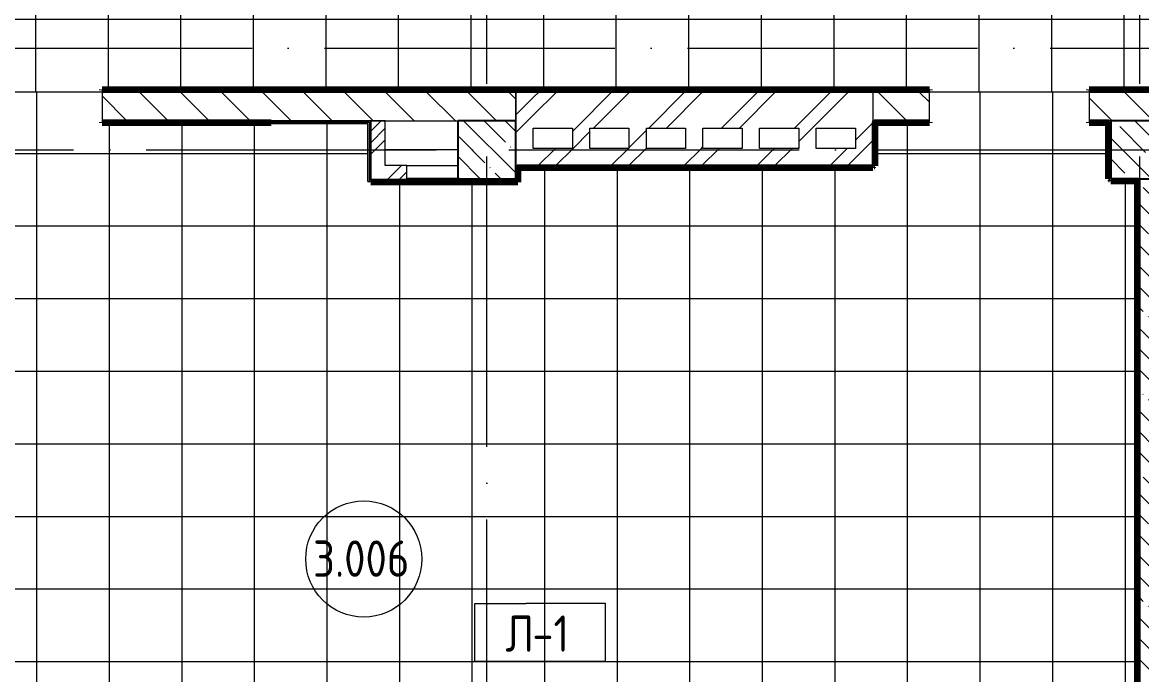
# Model space of a CAD drawing. Header units: millimetres. Extents: x 97 to 215964, y -4577 to 60645.
# Drawn here: x 105648 to 113360, y 47360 to 51853 of the extents above; entities that cross this region are included whole.
import ezdxf

# ---------------------------------------------------------------- set-up
doc = ezdxf.new("R2010")
doc.units = ezdxf.units.MM
doc.linetypes.add('ADSK_Линия сетки', pattern=[2500, 2000, -250, 0, -250])
for name, color, linetype, lineweight in [('A-AREA-____-IDEN', 2, 'Continuous', 20), ('A-FLOR-____-IDEN', 11, 'Continuous', 20), ('A-FLOR-____-OTLN', 192, 'Continuous', 9), ('A-FLOR-____-PATT', 8, 'Continuous', 9), ('A-GENM-____-MCUT', 13, 'Continuous', 9), ('A-GENM-____-OTLN', 13, 'Continuous', 9), ('A-WALL-____-MCUT', 113, 'Continuous', 9), ('A-WALL-____-PATT', 111, 'Continuous', 9), ('I-WALL-____-OTLN', 2, 'Continuous', 9), ('S-COLS-____-MCUT', 52, 'Continuous', 9), ('S-COLS-____-OTLN', 52, 'Continuous', 9), ('S-GRID-____-OTLN', 1, 'Continuous', 9)]:
    doc.layers.add(name, color=color, linetype=linetype, lineweight=lineweight)
doc.styles.add('GOST Common', font='GOST_Common.ttf', dxfattribs={"width": 0.9, "height": 250})
pattern_1 = [(45, (0, 0), (-224.5064, 224.5064), []), (45, (79.38, 0), (0, 449.0128), []), (45, (-79.38, 0), (0, 449.0128), [])]
pattern_2 = [(135, (0, 0), (-141.42136, -141.42136), [])]
pattern_3 = [(45, (0, 0), (-251.4472, 251.4472), []), (45, (0, 381), (-251.4472, 251.4472), [])]

# ---------------------------------------------------------------- blocks, each defined once
blk = doc.blocks.new('BSC_Колонна _Прямоугольная - 400x400-V42-О_АИ_ПП_8_400_Целиком')
at = {"layer": 'S-COLS-____-OTLN', "lineweight": 5}
h = blk.add_hatch(dxfattribs=at)
h.set_pattern_fill('FP_51', color=256, style=0, pattern_type=2)
h.set_pattern_definition([(135, (-50049.98, -50975), (-142.5619, -142.5619), []), (135, (-49907.42, -50975), (-142.5619, -142.5619), [252.016, -50.403, 3.353, -47.05])])
h.paths.add_polyline_path([(-200, -200), (200, -199), (200, 200), (-200, 200), (-200, -199)])
at = {"layer": 'S-COLS-____-MCUT', "color": 130, "lineweight": 25}
for p, q in [((200, 200), (-200, 200)), ((-200, 200), (-200, -199)), ((200, -200), (200, 200)), ((-200, -200), (200, -200))]:
    blk.add_line(p, q, dxfattribs=at)
blk = doc.blocks.new('BSC_Колонна _Прямоугольная - 400x400-V43-О_АИ_ПП_8_400_Целиком')
at = {"layer": 'S-COLS-____-OTLN', "lineweight": 5}
h = blk.add_hatch(dxfattribs=at)
h.set_pattern_fill('FP_52', color=256, style=0, pattern_type=2)
h.set_pattern_definition([(135, (-54549.98, -50975), (-142.5619, -142.5619), []), (135, (-54407.42, -50975), (-142.5619, -142.5619), [252.016, -50.403, 3.353, -47.05])])
h.paths.add_polyline_path([(-200, -200), (200, -200), (200, 200), (-200, 200), (-200, -44.5)])
at = {"layer": 'S-COLS-____-MCUT', "color": 130, "lineweight": 25}
for p, q in [((200, 200), (-200, 200)), ((-200, 200), (-200, -200)), ((200, -200), (200, 200)), ((-200, -200), (200, -200))]:
    blk.add_line(p, q, dxfattribs=at)
blk = doc.blocks.new('ASML_АР_Отделка Люка - ВО Отделка люков_Грунтовка 0_Шпатлевка 0_Окраска 0_0-42723977-О_АИ_ПП_8_400_Целиком')
at = {"layer": 'A-GENM-____-MCUT', "color": 130, "lineweight": 25}
for p, q in [((175, 3), (-175, 3)), ((-175, 3), (-175, 0)), ((175, 0), (175, 3)), ((-175, 0), (175, 0))]:
    blk.add_line(p, q, dxfattribs=at)
blk = doc.blocks.new('0083_СОШ675_АР_R22_rvt-1-О_АИ_ПП_8_400_Целиком')
at = {"layer": 'A-WALL-____-PATT', "lineweight": 5}
h = blk.add_hatch(dxfattribs=at)
h.set_pattern_fill('FP_10', color=10, style=0, pattern_type=2)
h.set_pattern_definition(pattern_2)
h.paths.add_polyline_path([(49788.2, 51175), (50250.6, 51175), (50250, 51375), (47400, 51375), (47400, 51175)])
h.paths.add_polyline_path([(46300, 51175), (46300, 51375), (45150, 51375), (45150, 51175), (46014.9, 51175)])
h = blk.add_hatch(dxfattribs=at)
h.set_pattern_fill('FP_7', color=10, style=0, pattern_type=2)
h.set_pattern_definition(pattern_3)
h.paths.add_polyline_path([(50370.6, 50985), (50370.6, 51375), (50250.6, 51375), (50250.6, 50985)])
h = blk.add_hatch(dxfattribs=at)
h.set_pattern_fill('FP_7', color=10, style=0, pattern_type=2)
h.set_pattern_definition(pattern_3)
h.paths.add_polyline_path([(51810, 51125), (52590, 51125), (52590, 51375), (50370.6, 51375), (50370.6, 51125), (51674.8, 51125)])
h = blk.add_hatch(dxfattribs=at)
h.set_pattern_fill('FP_7', color=10, style=0, pattern_type=2)
h.set_pattern_definition(pattern_3)
h.paths.add_polyline_path([(52710, 50985), (52710, 51375), (52590, 51375), (52590, 50985)])
h = blk.add_hatch(dxfattribs=at)
h.set_pattern_fill('FP_10', color=10, style=0, pattern_type=2)
h.set_pattern_definition(pattern_2)
h.paths.add_polyline_path([(54819.2, 51175), (55070.6, 51175), (55070.6, 51375), (54200, 51375), (54200, 51175), (54750, 51175)])
h.paths.add_polyline_path([(53100, 51175), (53100, 51375), (52710, 51375), (52710, 51175), (52932.6, 51175)])
h = blk.add_hatch(dxfattribs=at)
h.set_pattern_fill('FP_11', color=10, style=0, pattern_type=2)
h.set_pattern_definition(pattern_1)
h.paths.add_polyline_path([(49350, 50766), (49350, 51175), (49250, 51175), (49250, 50766)])
h = blk.add_hatch(dxfattribs=at)
h.set_pattern_fill('FP_7', color=10, style=0, pattern_type=2)
h.set_pattern_definition(pattern_3)
h.paths.add_polyline_path([(50760, 50985), (50760, 51125), (50640, 51125), (50640, 50985)])
h = blk.add_hatch(dxfattribs=at)
h.set_pattern_fill('FP_7', color=10, style=0, pattern_type=2)
h.set_pattern_definition(pattern_3)
h.paths.add_polyline_path([(51030, 50985), (51150, 50985), (51150, 51125), (51030, 51125)])
h = blk.add_hatch(dxfattribs=at)
h.set_pattern_fill('FP_7', color=10, style=0, pattern_type=2)
h.set_pattern_definition(pattern_3)
h.paths.add_polyline_path([(51540, 50985), (51540, 51125), (51420, 51125), (51420, 50985)])
h = blk.add_hatch(dxfattribs=at)
h.set_pattern_fill('FP_7', color=10, style=0, pattern_type=2)
h.set_pattern_definition(pattern_3)
h.paths.add_polyline_path([(52200, 50985), (52320, 50985), (52320, 51125), (52200, 51125)])
h = blk.add_hatch(dxfattribs=at)
h.set_pattern_fill('FP_7', color=10, style=0, pattern_type=2)
h.set_pattern_definition(pattern_3)
h.paths.add_polyline_path([(52710, 50865), (52710, 50985), (50250.6, 50985), (50250.6, 50865), (52303.7, 50865)])
h = blk.add_hatch(dxfattribs=at)
h.set_pattern_fill('FP_11', color=10, style=0, pattern_type=2)
h.set_pattern_definition(pattern_1)
h.paths.add_polyline_path([(49350, 50766), (49500, 50766), (49500, 50866), (49350, 50866), (49350, 50773)])
h = blk.add_hatch(dxfattribs=at)
h.set_pattern_fill('FP_8', color=10, style=0, pattern_type=2)
h.set_pattern_definition([(135, (0, 0), (-142.5612, -142.5612), []), (135, (142.56, 0), (-142.5612, -142.5612), [252.016, -50.403, 3.353, -47.05])])
h.paths.add_polyline_path([(54550, 43725), (54750, 43725), (54750, 50775), (54550, 50775), (54550, 44091.3)])
at = {"layer": 'A-FLOR-____-OTLN', "color": 90}
blk.add_line((49850, 50975), (49350, 50975), dxfattribs=at)
at = {"layer": 'A-WALL-____-MCUT', "color": 50, "lineweight": 13}
for p, q in [((50250.6, 51375), (47400, 51375)), ((47400, 51375), (47400, 51175)), ((50250.6, 51175), (50250.6, 51375)), ((50370.6, 51375), (50250.6, 51375)), ((50250.6, 51375), (50250.6, 50985)), ((52590, 51375), (50370.6, 51375)), ((52710, 51375), (52590, 51375)), ((53100, 51375), (52710, 51375)), ((53100, 51175), (53100, 51375)), ((55070.6, 51375), (54200, 51375)), ((54200, 51375), (54200, 51175)), ((47400, 51175), (49850, 51175)), ((49350, 51175), (49250, 51175)), ((49250, 51175), (49250, 50766)), ((49350, 50866), (49350, 51175)), ((52710, 51175), (53100, 51175)), ((52710, 50985), (52710, 51175)), ((54200, 51175), (54350, 51175)), ((50370.6, 50985), (50370.6, 51125)), ((50370.6, 51125), (50640, 51125)), ((50640, 51125), (50640, 50985)), ((50760, 50985), (50760, 51125)), ((50760, 51125), (51030, 51125)), ((51030, 51125), (51030, 50985)), ((51150, 50985), (51150, 51125)), ((51150, 51125), (51420, 51125)), ((51420, 51125), (51420, 50985)), ((51540, 50985), (51540, 51125)), ((51540, 51125), (51810, 51125)), ((51810, 51125), (51810, 50985)), ((51930, 50985), (51930, 51125)), ((51930, 51125), (52200, 51125)), ((52200, 51125), (52200, 50985)), ((52320, 50985), (52320, 51125)), ((52320, 51125), (52590, 51125)), ((52590, 51125), (52590, 50985)), ((50250.6, 50985), (50250.6, 50865)), ((50640, 50985), (50370.6, 50985)), ((51030, 50985), (50760, 50985)), ((51420, 50985), (51150, 50985)), ((51810, 50985), (51540, 50985)), ((52200, 50985), (51930, 50985)), ((52590, 50985), (52320, 50985)), ((52710, 50865), (52710, 50985)), ((49500, 50866), (49350, 50866)), ((49500, 50776), (49500, 50866)), ((50250.6, 50865), (52710, 50865)), ((49250, 50766), (49350, 50766)), ((49350, 50766), (49500, 50766)), ((49500, 50766), (49500, 50773)), ((54550, 50775), (54550, 43725))]:
    blk.add_line(p, q, dxfattribs=at)
at = {"layer": 'A-WALL-____-MCUT', "color": 10, "lineweight": 5}
blk.add_line((52710, 51375), (52710, 51175), dxfattribs=at)
at = {"layer": 'I-WALL-____-OTLN', "color": 90}
for p, q in [((49500, 50866), (49850, 50866)), ((49850, 50773), (49850, 50766))]:
    blk.add_line(p, q, dxfattribs=at)
at = {"layer": 'A-GENM-____-OTLN', "color": 90, "lineweight": 9, "rotation": 180}
blk.add_blockref('ASML_АР_Отделка Люка - ВО Отделка люков_Грунтовка 0_Шпатлевка 0_Окраска 0_0-42723977-О_АИ_ПП_8_400_Целиком', (49675, 50776), dxfattribs=at)
at = {"layer": 'S-COLS-____-OTLN', "color": 90, "lineweight": 9}
for name, p in [('BSC_Колонна _Прямоугольная - 400x400-V42-О_АИ_ПП_8_400_Целиком', (50050, 50975)), ('BSC_Колонна _Прямоугольная - 400x400-V43-О_АИ_ПП_8_400_Целиком', (54550, 50975))]:
    blk.add_blockref(name, p, dxfattribs=at)
blk = doc.blocks.new('BSC_Колонна _Прямоугольная - ПР-1_Профиль торцевой для плитки-V140-О_АИ_ПП_8_400_Целиком')
at = {"layer": 'S-COLS-____-MCUT'}
for p, q in [((5, 5), (0, 5)), ((5, -5), (5, 5)), ((0, -5), (5, -5))]:
    blk.add_line(p, q, dxfattribs=at)
blk = doc.blocks.new('BSC_Колонна _Прямоугольная - ПР-1_Профиль торцевой для плитки-V143-О_АИ_ПП_8_400_Целиком')
at = {"layer": 'S-COLS-____-MCUT'}
for p, q in [((5, 5), (-5, 5)), ((-5, 5), (-5, -5)), ((5, -0.1), (5, 5)), ((-5, -5), (0, -5))]:
    blk.add_line(p, q, dxfattribs=at)
blk = doc.blocks.new('ADSK_Марка_Перекрытие - Типоразмер_ADSK_Марка-158127-О_АИ_ПП_8_400_Целиком')
at = {"layer": 'A-FLOR-____-IDEN'}
for p, q in [((-4.5, 4), (-1, 4)), ((-4.5, 0), (-4.5, 4)), ((4.5, 4), (-1, 4)), ((4.5, 0), (4.5, 4)), ((4.5, 0), (-4.5, 0)), ((-4.5, 0), (4, 0))]:
    blk.add_line(p, q, dxfattribs=at)
blk = doc.blocks.new('ADSK_Марка_Помещение_ОдноЗначение - Номер-159740-О_АИ_ПП_8_400_Целиком')
at = {"layer": 'A-AREA-____-IDEN'}
blk.add_circle((0, 0), 4, dxfattribs=at)

msp = doc.modelspace()

# ---------------------------------------------------------------- hatches: boundary and pattern name
at = {"layer": 'A-FLOR-____-PATT'}
h = msp.add_hatch(dxfattribs=at)
h.set_pattern_fill('FP_199', color=256, style=0, pattern_type=2)
h.set_pattern_definition([(0, (109740.37, 54875), (0, 500), []), (90, (109740.37, 54875), (-500, 3e-14), [])])
h.paths.add_polyline_path([(113347.887824, 51375.000586), (113347.915173, 51374.999414), (113617.089904, 51374.999414)])
h.paths.add_polyline_path([(125947.887824, 51374.999414), (125947.887824, 51390.000586), (128047.865903, 51390.000586), (128047.865903, 54660.000586), (126587.910289, 54660.000586), (126587.910289, 54675), (125487.910289, 54675), (125487.910289, 54660.000586), (124717.887824, 54660.000586), (124717.881378, 54795), (123727.865903, 54795), (123727.865903, 54675), (123617.887824, 54675), (123617.887824, 54660.000586), (122562.875878, 54660.000586), (122562.875878, 54475), (122557.875878, 54475), (122557.875878, 54465), (122547.875878, 54465), (122547.865903, 54460), (122147.875878, 54460), (122147.865903, 54465), (122137.875878, 54465), (122137.875878, 54474.999414), (122132.875878, 54474.999414), (122132.875878, 58274.820999), (121887.875878, 58274.820999), (121887.875878, 58360.011786), (120477.865903, 58360.011786), (120477.865903, 58109.999414), (120462.865903, 58109.999414), (120462.887824, 57009.999414), (120477.865903, 57009.999414), (120477.865903, 54675.000586), (120472.865903, 54675.000586), (120472.865903, 54665.000586), (120462.865903, 54665.000586), (120462.865903, 54660.000586), (118062.865903, 54660.000586), (118062.865903, 54475.000586), (118057.865903, 54475), (118057.865903, 54465.000586), (118047.865903, 54465.000586), (118047.865903, 54460.000586), (117647.865903, 54460.000586), (117647.865903, 54465.000586), (117637.865903, 54465.000586), (117637.865903, 54475.000586), (117632.865903, 54475.000586), (117632.865903, 54655.001172), (117105.666932, 54655.001172), (117105.666932, 54660.000586), (113562.865903, 54660.000586), (113562.865903, 54475.000586), (113557.865903, 54475), (113557.865903, 54465.000586), (113547.865903, 54465.000586), (113547.865903, 54460.000586), (113147.865903, 54460.000586), (113147.865903, 54465.000586), (113137.865903, 54465.000586), (113137.865903, 54474.999414), (113132.865903, 54474.999414), (113132.865903, 54660.000586), (112277.865903, 54660.000586), (112277.865903, 54665.000586), (112267.865903, 54665.000586), (112267.865903, 54675.000586), (112262.865903, 54675.874627), (112262.865903, 55039.999414), (112277.865903, 55039.999414), (112277.865903, 55709.999414), (112262.865903, 55709.999414), (112262.865903, 56254.999414), (112277.865903, 56254.999414), (112277.865903, 56924.999414), (112262.865903, 56924.999414), (112262.865903, 57369.999414), (112277.865903, 57369.999414), (112277.865903, 58039.999414), (112262.865903, 58039.999414), (112262.865903, 58360), (108863.094875, 58360), (108863.094875, 58168.000586), (108858.094875, 58168.000586), (108858.094875, 58158.000586), (108848.094875, 58158.000586), (108847.865756, 58153.000586), (108447.865903, 58153.000586), (108447.844094, 58158.000586), (108437.865903, 58158.000586), (108437.865903, 58168.000586), (108432.865903, 58168.000586), (108432.865903, 58360), (104563.094875, 58360), (104563.094875, 58168.000586), (104558.094875, 58168.000586), (104558.094875, 58158.000586), (104548.094875, 58158.000586), (104547.865903, 58153.000586), (104147.887824, 58153.000586), (104147.844094, 58158.000586), (104137.887824, 58158.000586), (104137.887824, 58168.000586), (104132.887824, 58168.000586), (104132.887824, 58360), (100063.094875, 58360), (100063.094875, 58168.001172), (100058.094875, 58168.001172), (100058.094875, 58158.001172), (100048.094875, 58158.001172), (100047.844127, 58153.001172), (99647.865903, 58153.001172), (99647.844094, 58158.001172), (99637.865903, 58158.001172), (99637.865903, 58168.001172), (99632.865903, 58168.001172), (99632.865903, 58360.05818), (95163.116796, 58359.997374), (95163.116796, 58175.000586), (95158.116796, 58175), (95158.116796, 58165.000586), (95148.116796, 58165.000586), (95147.865803, 58160.000586), (94747.865903, 58160.000586), (94747.83858, 58165.000586), (94737.865903, 58165.000586), (94737.865903, 58175.000586), (94732.865903, 58175.903658), (94732.865903, 58360.05818), (91447.865903, 58359.153685), (91447.865903, 58099.999414), (91432.865903, 58099.999414), (91432.887824, 57429.999414), (91447.865903, 57429.999414), (91447.865903, 55609.999414), (91432.865903, 55609.999414), (91432.887824, 54939.999414), (91447.865903, 54939.999414), (91447.865903, 54374.999707), (91232.865903, 54374.999707), (91232.887824, 51674.999707), (91447.865903, 51674.999707), (91448.898748, 51390.000586), (95747.865903, 51390.000586), (95748.201936, 51374.999414), (98247.865903, 51374.999414), (98247.865903, 51390.000586), (105097.887824, 51390.000586), (105097.887824, 51375.000586), (106197.887824, 51374.999414), (106197.887824, 51390.000586), (111897.926742, 51390.000586), (111898.372184, 51374.999414), (112997.926742, 51374.999414), (112997.926742, 51390.000586), (114082.887824, 51390.000586), (114082.889081, 51375.000586), (116082.887824, 51374.999414), (116082.887824, 51390.000586), (124847.887824, 51390.000586), (124847.889934, 51375.000586), (124936.928693, 51375.000586)])
h.paths.add_polyline_path([(118167.865903, 51375), (118167.862527, 51375.000586), (118047.887824, 51375.000586)])
h.paths.add_polyline_path([(108586.050442, 54460), (108447.865903, 54460), (108447.865903, 54465), (108437.865903, 54465), (108437.865903, 54475), (108432.865903, 54475), (108432.865903, 54874.999414), (108437.865903, 54875), (108437.865903, 54885), (108447.865903, 54885), (108447.865903, 54890), (108847.843981, 54890), (108847.865903, 54885.000548), (108857.843981, 54885), (108857.843981, 54875), (108862.843981, 54874.124786), (108862.843981, 54474.999414), (108857.843981, 54474.999414), (108857.843981, 54465), (108847.843981, 54465), (108847.843981, 54460), (108763.581251, 54460)])
h.paths.add_polyline_path([(104147.865903, 54460), (104147.865903, 54465), (104137.865903, 54465), (104137.865903, 54474.999414), (104132.865903, 54475), (104132.865903, 54874.999414), (104137.865903, 54875), (104137.865903, 54885), (104147.865903, 54885), (104147.865903, 54890), (104547.843981, 54890), (104547.865903, 54885.000548), (104557.843981, 54885), (104557.843981, 54875), (104562.843981, 54874.999414), (104562.843981, 54475), (104557.843981, 54475), (104557.843981, 54465), (104547.843981, 54465), (104547.843981, 54460), (104484.408705, 54460)])
h.paths.add_polyline_path([(99647.865903, 54460), (99647.865903, 54465), (99637.865903, 54465), (99637.865903, 54475), (99632.865903, 54475), (99632.865903, 54874.999414), (99637.865903, 54875.000586), (99637.865903, 54885.000586), (99647.865903, 54885.000586), (99647.865903, 54890.000586), (100047.865803, 54890.000586), (100047.865903, 54885.000586), (100057.865903, 54885.000586), (100057.865903, 54875.000586), (100062.865903, 54874.999414), (100062.865903, 54475), (100057.865903, 54474.999414), (100057.865903, 54465), (100047.865903, 54465), (100047.865903, 54460), (100006.182048, 54460)])
h.paths.add_polyline_path([(94747.865903, 54460.000586), (94747.865903, 54465.000586), (94737.865903, 54465.000586), (94737.865903, 54475.000586), (94732.865903, 54475.000586), (94732.865903, 54875.000586), (94737.865903, 54875.000586), (94737.865903, 54885.000586), (94747.865903, 54885.000586), (94747.865903, 54890.000586), (95147.865903, 54890.000586), (95147.865903, 54885.000586), (95157.865903, 54885.000586), (95157.865903, 54875.000586), (95162.865903, 54874.999414), (95162.865903, 54474.999414), (95157.865903, 54474.999414), (95157.865903, 54465.000586), (95147.865903, 54465.000586), (95147.865903, 54460.000586), (95129.869685, 54460.000586)])
h.paths.add_polyline_path([(104183.890913, 58168.000586), (104548.094389, 58168.001072), (104547.865903, 58175), (104147.887824, 58174.638313), (104148.692441, 58168.000586)])
h.paths.add_polyline_path([(108847.017489, 58168.000586), (108848.094875, 58168.000586), (108847.865903, 58175.000586), (108447.865903, 58175), (108447.865903, 58168.000586), (108586.050442, 58168.000586)])
h.paths.add_polyline_path([(99781.731384, 58168.001172), (100048.094875, 58168.001172), (100047.843981, 58175), (99647.865903, 58175), (99647.865903, 58168.001172)])
h.paths.add_polyline_path([(95147.87909, 58175.000586), (95148.116796, 58175.011151), (95147.865903, 58175.000586)])
h = msp.add_hatch(dxfattribs=at)
h.set_pattern_fill('FP_197', color=256, style=0, pattern_type=2)
h.set_pattern_definition([(90, (108747.87, 47450), (-500, 3e-14), []), (180, (108747.87, 47450), (-6e-14, -500), [])])
h.paths.add_polyline_path([(112347.863501, 43525), (112347.887824, 43525.000586), (111101.570173, 43525)])
h.paths.add_polyline_path([(110647.887824, 43540.000586), (112757.887824, 43540.000586), (112757.887824, 43732.000586), (112762.887824, 43732.000586), (112762.887824, 43742.000586), (112772.887824, 43742.000586), (112774.036078, 43747.000586), (113332.887824, 43747.000586), (113332.887824, 50760), (113147.865903, 50760), (113147.312097, 50765), (113137.865903, 50765), (113137.865903, 50775), (113132.865903, 50775.821979), (113132.865903, 51160.000586), (112997.926742, 51160.000586), (112997.885719, 51374.999414), (111897.926742, 51374.995428), (111897.926742, 51160.000586), (111522.926742, 51160.000586), (111522.926742, 50865), (111517.926742, 50863.974393), (111517.926742, 50855.000586), (111507.926742, 50855.000586), (111507.926742, 50850.000586), (109062.865903, 50850.000586), (109062.865903, 50751.000586), (108047.887824, 50751.000586), (108047.887824, 50756.000586), (108027.887824, 50756.000586), (108027.887824, 51155), (107367.887824, 51155), (107367.887824, 51160), (106197.887824, 51160.000586), (106197.865903, 51374.999414), (105097.887824, 51374.999414), (105097.887824, 51160.000586), (104562.865903, 51160.000586), (104562.865903, 50775.000586), (104557.865903, 50775.000586), (104557.865903, 50765.000586), (104547.865903, 50765.000586), (104546.992997, 50760.000586), (104162.865903, 50760.000586), (104162.865903, 43740.000586), (104547.865856, 43740.000586), (104547.865871, 43735.000586), (104557.865903, 43735.000586), (104557.865903, 43725.000586), (104562.865903, 43724.194631), (104562.865903, 43540.000586), (108257.887824, 43540.000586), (108257.887824, 43732.000586), (108262.887824, 43732.000586), (108262.887824, 43742.000586), (108272.887824, 43742.000586), (108272.887824, 43747.000586), (109047.865834, 43747.000586), (109047.865903, 43742.000586), (109057.865903, 43742.000586), (109057.865903, 43732.000586), (109062.865903, 43732.000586), (109062.865903, 43540.000586), (110067.887824, 43540.000586)])
h.paths.add_polyline_path([(113347.865903, 43725), (113347.667283, 43732.000586), (113147.865903, 43732), (113147.865903, 43725), (113337.887824, 43725)])
h.paths.add_polyline_path([(109040.865316, 43725), (109047.865903, 43725), (109047.865316, 43732), (108647.865903, 43732), (108647.865903, 43725)])
h.paths.add_polyline_path([(109047.844009, 50766.000586), (109047.865903, 50766.000586), (109047.843981, 50775), (108647.865903, 50775), (108647.865903, 50766.000586), (109046.854712, 50766.000586)])
at = {"layer": 'A-WALL-____-PATT'}
h = msp.add_hatch(color=7, dxfattribs=at)
h.paths.add_polyline_path([(111730.450106, 51375.000586), (111897.926742, 51375.000586), (111897.926742, 51385.000586), (106197.887824, 51385.000586), (106197.887824, 51375.000586), (111101.570173, 51375.000586)])
h.paths.add_polyline_path([(113347.887824, 51375.000586), (113347.887824, 51385.000586), (112997.926742, 51385.000586), (112997.926742, 51375.000586)])
h.paths.add_polyline_path([(104812.770846, 51375.000586), (105097.887824, 51375.000586), (105097.887824, 51385.000586), (98537.865903, 51385.000586), (98537.865903, 51375.000586), (104183.890913, 51375.000586)])
h = msp.add_hatch(color=7, dxfattribs=at)
h.paths.add_polyline_path([(128297.887824, 51375.000586), (128297.887824, 51385.000586), (125947.887824, 51385.000586), (125947.887824, 51375.000586), (127452.448424, 51375.000586)])
h.paths.add_polyline_path([(124847.887824, 51375.000586), (124847.887824, 51385.000586), (116082.887824, 51385.000586), (116082.887824, 51375.000586), (123679.168828, 51375.000586)])
h.paths.add_polyline_path([(114082.887824, 51375.000586), (114082.887824, 51385.000586), (113347.887824, 51385.000586), (113347.887824, 51375.000586), (113617.089904, 51375.000586)])
h = msp.add_hatch(color=7, dxfattribs=at)
h.paths.add_polyline_path([(108037.887824, 51165.000586), (108047.887824, 51165.000586), (108047.887824, 51175.000586), (106197.887824, 51175.000586), (106197.887824, 51165.000586), (107362.887824, 51165.075758), (107362.887824, 51170), (107372.887824, 51170), (107372.887824, 51165.000586), (108027.887824, 51165.000586)])
h.paths.add_polyline_path([(105097.887824, 51165.000586), (105097.887824, 51175.000586), (104547.865903, 51175), (104547.865903, 51165.000586), (104812.770846, 51165.000586)])
for points in [[(108047.887824, 50756.000586), (108047.887824, 51165), (108037.887839, 51165), (108037.887824, 50771), (108042.887824, 50771), (108042.887238, 50761), (108037.887824, 50761), (108037.887824, 50756.000586), (108042.887824, 50756.000586)], [(111517.926742, 50865.000586), (111517.926742, 51165.000586), (111507.926742, 51165.000586), (111507.926742, 50865.000586)], [(113147.865903, 50775), (113147.865903, 51165.000586), (113137.865903, 51165.000586), (113137.865903, 50775)], [(111101.570173, 50855.000586), (111517.926742, 50855.000586), (111517.926742, 50865.000586), (109047.865903, 50865.000586), (109047.865903, 50855.000586), (109057.865903, 50855.000586)], [(109057.865903, 50766.000586), (109057.865903, 50855.000586), (109047.865903, 50855.000586), (109047.865903, 50766.000586)], [(108047.887824, 50756.000586), (109047.865903, 50756.000586), (109047.865903, 50766.000586), (108047.887824, 50766.000586)], [(113147.865903, 50765), (113337.887824, 50765), (113337.887824, 50775), (113137.865903, 50775), (113137.865903, 50765)], [(113337.887824, 43742.000586), (113347.887824, 43742.000586), (113347.887824, 50775), (113337.887824, 50775), (113337.887824, 44091.271895)]]:
    msp.add_hatch(color=7, dxfattribs=at).paths.add_polyline_path(points)
h = msp.add_hatch(color=7, dxfattribs=at)
h.paths.add_polyline_path([(112997.926742, 51165.000586), (113147.865903, 51165.000586), (113147.865316, 51175), (112997.926742, 51175.000586)])
h.paths.add_polyline_path([(111507.926742, 51165.000586), (111897.926742, 51165.000586), (111897.926742, 51175.000586), (111507.926742, 51175.000586)])

# ---------------------------------------------------------------- linework, layer by layer
at = {"layer": 'A-FLOR-____-OTLN'}
for p, q in [((105097.887824, 51374.999414), (106197.887824, 51374.999414)), ((111897.926742, 51374.999414), (112997.926742, 51374.999414))]:
    msp.add_line(p, q, dxfattribs=at)
at = {"layer": 'A-WALL-____-MCUT', "color": 7}
for p, q in [((111897.926742, 51385.000586), (106197.887824, 51385.000586)), ((106197.887824, 51385.000586), (106197.887824, 51375.000586)), ((106197.887824, 51375.000586), (111897.926742, 51375.000586)), ((111897.926742, 51375.000586), (111897.926742, 51385.000586)), ((114082.887824, 51385.000586), (112997.926742, 51385.000586)), ((112997.926742, 51385.000586), (112997.926742, 51375.000586)), ((112997.926742, 51375.000586), (114082.887824, 51375.000586)), ((108047.887824, 51175.000586), (106197.887824, 51175.000586)), ((106197.887824, 51175.000586), (106197.887824, 51165.000586)), ((106197.887824, 51165.000586), (107362.887824, 51165.000586)), ((108047.887824, 50766.000586), (108047.887824, 51175.000586)), ((111897.926742, 51175.000586), (111507.926742, 51175.000586)), ((111507.926742, 51175.000586), (111507.926742, 50865.000586)), ((111517.926742, 51165.000586), (111897.926742, 51165.000586)), ((111517.926742, 50855.000586), (111517.926742, 51165.000586)), ((111897.926742, 51165.000586), (111897.926742, 51175.000586)), ((113147.865903, 51175.000586), (112997.926742, 51175.000586)), ((112997.926742, 51175.000586), (112997.926742, 51165.000586)), ((112997.926742, 51165.000586), (113137.865903, 51165.000586)), ((113137.865903, 51165.000586), (113137.865903, 50765)), ((111507.926742, 50865.000586), (109047.865903, 50865.000586)), ((109057.865903, 50855.000586), (111517.926742, 50855.000586)), ((109057.865903, 50766.000586), (109057.865903, 50855.000586)), ((108037.887824, 50756.000586), (109047.865903, 50756.000586)), ((109057.865903, 50766.000586), (108047.887824, 50766.000586)), ((109047.865903, 50756.000586), (109047.865903, 50775)), ((113137.865903, 50765), (113337.887824, 50765)), ((113337.887824, 50775), (113337.887824, 43742.000586)), ((113347.887824, 43732.000586), (113347.887824, 50775))]:
    msp.add_line(p, q, dxfattribs=at)
at = {"layer": 'I-WALL-____-OTLN', "color": 5, "lineweight": 90}
for p, q in [((106197.887824, 51390.000586), (111897.926742, 51390.000586)), ((106197.887824, 51390.000586), (106197.887824, 51385.000586)), ((111897.926742, 51385.000586), (111897.926742, 51390.000586)), ((112997.926742, 51390.000586), (112997.926742, 51385.000586)), ((112997.926742, 51390.000586), (114082.887824, 51390.000586)), ((113347.887824, 51390.000586), (113347.887824, 51385.000586)), ((106197.887824, 51165.000586), (106197.887824, 51160.000586)), ((107362.887824, 51160.000586), (106197.887824, 51160.000586)), ((111897.926742, 51160.000586), (111517.926742, 51160.000586)), ((111522.926742, 51165.132165), (111522.926742, 50865.000586)), ((111897.926742, 51160.000586), (111897.926742, 51165.000586)), ((112997.926742, 51165.000586), (112997.926742, 51160.000586)), ((113137.865903, 51160.000586), (112997.926742, 51160.000586)), ((113132.865903, 50775), (113132.865903, 51165.000586)), ((111507.926742, 50850.000586), (109057.865903, 50850.000586)), ((109062.865903, 50855.020994), (109062.865903, 50751.000586)), ((111507.926742, 50850.000586), (111507.926742, 50855.000586)), ((111517.926742, 50865.000586), (111522.926742, 50865.000586)), ((108047.887824, 50756.000586), (108047.887824, 50751.000586)), ((109062.865903, 50751.000586), (108047.887824, 50751.000586)), ((113132.865903, 50775), (113137.865903, 50775)), ((113147.865903, 50765), (113147.865903, 50760)), ((113337.894944, 50760), (113147.865903, 50760)), ((113332.887824, 43741.912091), (113332.887824, 50765))]:
    msp.add_line(p, q, dxfattribs=at)
at = {"layer": 'I-WALL-____-OTLN'}
for p, q in [((107367.887824, 51165), (108037.887824, 51165)), ((107367.887824, 51155), (107367.887824, 51165)), ((108027.887824, 51155), (107367.887824, 51155)), ((108027.887824, 50756.000586), (108027.887824, 51155)), ((108037.887824, 51165), (108037.887824, 50756.000586)), ((108027.887824, 50756.000586), (108037.887824, 50756.000586))]:
    msp.add_line(p, q, dxfattribs=at)
at = {"layer": 'S-GRID-____-OTLN', "linetype": 'ADSK_Линия сетки'}
for p, q in [((108847.887824, -3572.657751), (108847.887824, 60644.999414)), ((113347.887824, -3572.657751), (113347.887824, 60644.999414)), ((55228.336609, 51675.000586), (215146.441901, 51675.000586)), ((56498.336609, 50975.000586), (213876.441901, 50975.000586))]:
    msp.add_line(p, q, dxfattribs=at)

# ---------------------------------------------------------------- block references
at = {"color": 250, "lineweight": 5}
msp.add_blockref('0083_СОШ675_АР_R22_rvt-1-О_АИ_ПП_8_400_Целиком', (58797.887824, 0), dxfattribs=at)
at = {"layer": 'A-AREA-____-IDEN', "xscale": 99.99999999999993, "yscale": 99.99999999999993, "zscale": 99.99999999999993}
msp.add_blockref('ADSK_Марка_Помещение_ОдноЗначение - Номер-159740-О_АИ_ПП_8_400_Целиком', (108000.290083, 48156.508092), dxfattribs=at)
at = {"layer": 'A-FLOR-____-IDEN', "xscale": 99.99999999999993, "yscale": 99.99999999999993, "zscale": 99.99999999999993}
msp.add_blockref('ADSK_Марка_Перекрытие - Типоразмер_ADSK_Марка-158127-О_АИ_ПП_8_400_Целиком', (109216.762688, 47449.999707), dxfattribs=at)
at = {"layer": 'S-COLS-____-OTLN'}
for name, p in [('BSC_Колонна _Прямоугольная - ПР-1_Профиль торцевой для плитки-V143-О_АИ_ПП_8_400_Целиком', (107367.887824, 51165)), ('BSC_Колонна _Прямоугольная - ПР-1_Профиль торцевой для плитки-V140-О_АИ_ПП_8_400_Целиком', (108037.887824, 50766))]:
    msp.add_blockref(name, p, dxfattribs=at)

# ---------------------------------------------------------------- texts
at = {"layer": 'A-AREA-____-IDEN', "lineweight": 9, "insert": (107651.082825, 48284.233163), "char_height": 250, "width": 858.6073125, "attachment_point": 1, "style": 'GOST Common'}
msp.add_mtext('3.006', dxfattribs=at)
at = {"layer": 'A-FLOR-____-IDEN', "lineweight": 9, "char_height": 250, "attachment_point": 1, "style": 'GOST Common'}
for s, insert, width in [('\\fGOST Common|b0|i0|c204|p34|;\\W.9;Л', (108977.081843, 47767.837281), 223.6708125), ('-1', (109161.628718, 47767.837281), 331.898625)]:
    msp.add_mtext(s, dxfattribs=dict(at, insert=insert, width=width))

doc.saveas('drawing.dxf')
